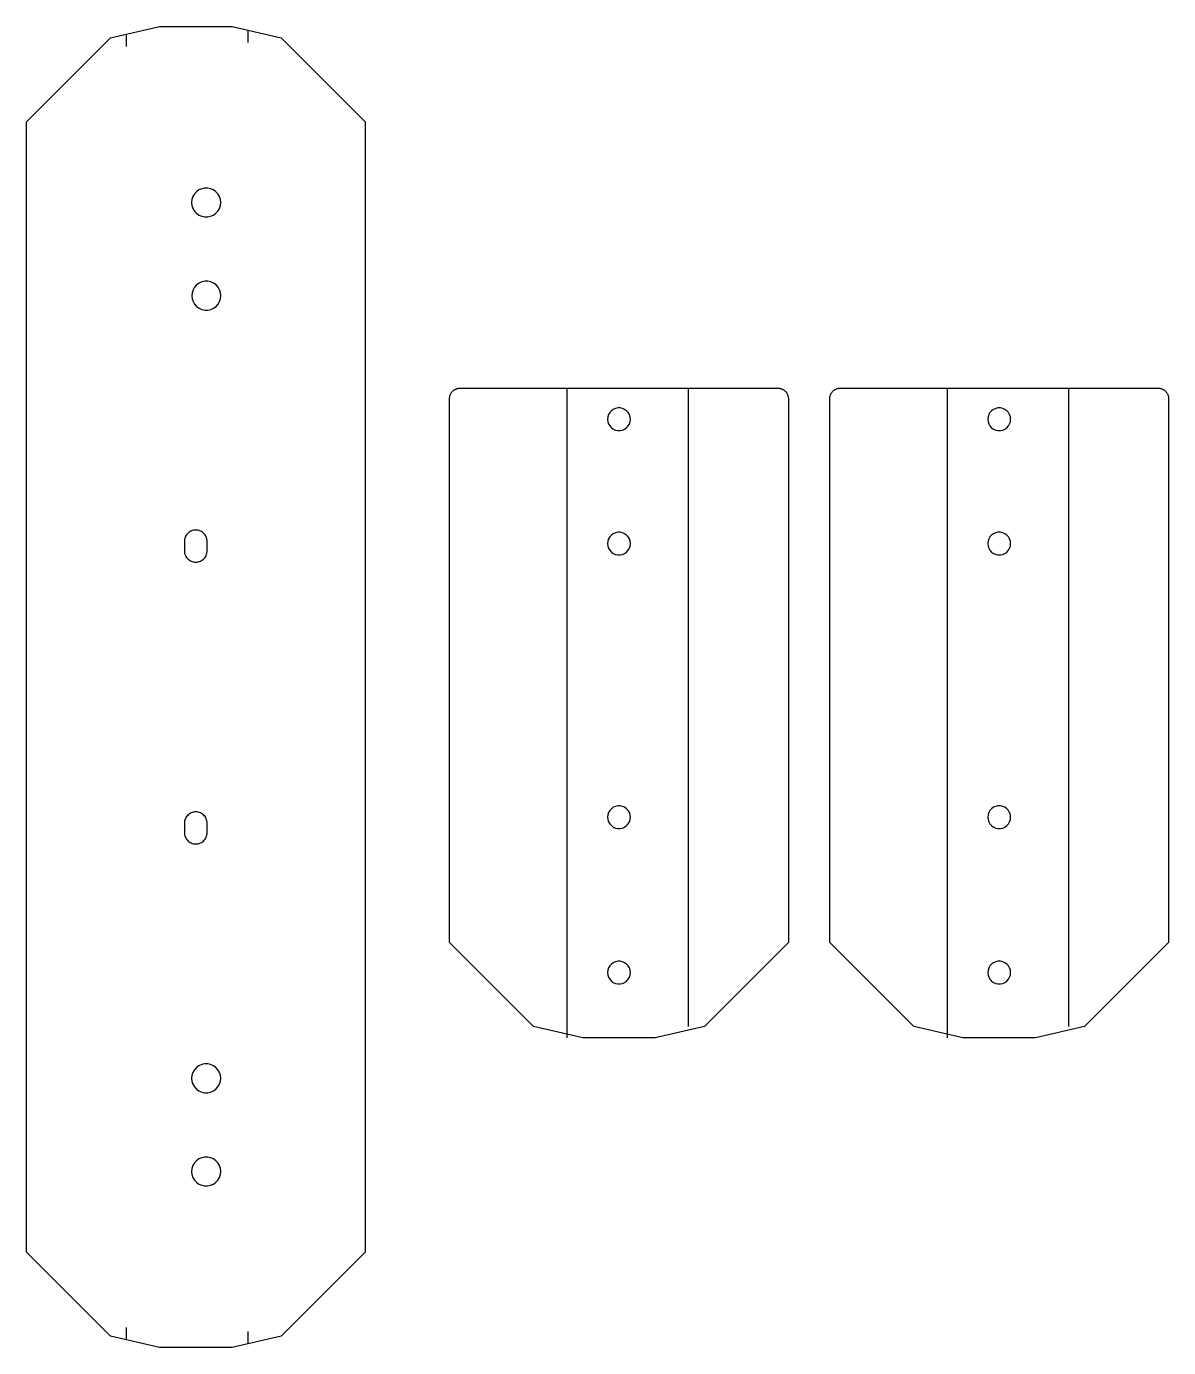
# Model space of a CAD drawing. Header units: metres. Extents: x -21 to 530, y -319 to 319.
import ezdxf

# ---------------------------------------------------------------- set-up
doc = ezdxf.new("R2010")
doc.units = ezdxf.units.M
doc.layers.add('BEND_LINES', color=1, linetype='Continuous')
doc.layers.add('CUT', color=3, linetype='Continuous')

msp = doc.modelspace()

# ---------------------------------------------------------------- linework, layer by layer
at = {"layer": 'BEND_LINES'}
for p, q in [((27.4, 315.02), (27.4, 309.02)), ((86.14, 316.99), (86.14, 310.99)), ((240.1, 144.18), (240.1, -169.32)), ((298.84, -163.82), (298.84, 144.18)), ((423.59, 144.18), (423.59, -169.32)), ((482.33, -163.82), (482.33, 144.18)), ((27.4, -309.02), (27.4, -315.02)), ((86.14, -310.99), (86.14, -316.99))]:
    msp.add_line(p, q, dxfattribs=at)
at = {"layer": 'CUT'}
for points in [[(19.79, -313.25), (-20.72, -272.75), (-20.72, 272.75), (19.79, 313.25), (43.52, 318.75), (78.53, 318.75), (102.26, 313.25), (142.76, 272.75), (142.76, -272.75), (102.26, -313.25), (78.53, -318.75), (43.52, -318.75), (19.79, -313.25)], [(72.41, 230.94), (72.87, 232.34), (73.02, 233.79), (72.87, 235.25), (72.41, 236.64), (71.68, 237.91), (70.7, 238.99), (69.52, 239.85), (68.18, 240.45), (66.75, 240.75), (65.29, 240.75), (63.86, 240.45), (62.52, 239.85), (61.34, 238.99), (60.36, 237.91), (59.62, 236.64), (59.17, 235.25), (59.02, 233.79), (59.17, 232.34), (59.62, 230.94), (60.36, 229.68), (61.34, 228.59), (62.52, 227.73), (63.86, 227.13), (65.29, 226.83), (66.75, 226.83), (68.18, 227.13), (69.52, 227.73), (70.7, 228.59), (71.68, 229.68), (72.41, 230.94)], [(73.08, 188.79), (72.93, 190.25), (72.48, 191.64), (71.74, 192.91), (70.77, 193.99), (69.58, 194.85), (68.24, 195.45), (66.81, 195.75), (65.35, 195.75), (63.92, 195.45), (62.58, 194.85), (61.4, 193.99), (60.42, 192.91), (59.69, 191.64), (59.23, 190.25), (59.08, 188.79), (59.23, 187.34), (59.69, 185.94), (60.42, 184.68), (61.4, 183.59), (62.58, 182.73), (63.92, 182.13), (65.35, 181.83), (66.81, 181.83), (68.24, 182.13), (69.58, 182.73), (70.77, 183.59), (71.74, 184.68), (72.48, 185.94), (72.93, 187.34), (73.08, 188.79)], [(183.65, 140.47), (183.73, 140.72), (183.81, 140.97), (183.91, 141.21), (184.03, 141.45), (184.15, 141.68), (184.29, 141.9), (184.44, 142.12), (184.6, 142.33), (184.77, 142.53), (184.95, 142.71), (185.14, 142.9), (185.34, 143.06), (185.54, 143.22), (185.76, 143.37), (185.98, 143.51), (186.21, 143.63), (186.45, 143.75), (186.69, 143.85), (186.94, 143.93), (187.19, 144.01), (187.44, 144.07), (187.7, 144.12), (187.96, 144.15), (188.22, 144.17), (188.48, 144.18), (223.99, 144.18), (247.72, 144.18), (282.73, 144.18), (306.46, 144.18), (341.96, 144.18), (342.23, 144.17), (342.49, 144.15), (342.75, 144.12), (343, 144.07), (343.26, 144.01), (343.51, 143.93), (343.76, 143.85), (344, 143.75), (344.24, 143.63), (344.46, 143.51), (344.69, 143.37), (344.9, 143.22), (345.11, 143.06), (345.31, 142.9), (345.5, 142.71), (345.68, 142.53), (345.85, 142.33), (346.01, 142.12), (346.16, 141.9), (346.3, 141.68), (346.42, 141.45), (346.53, 141.21), (346.63, 140.97), (346.72, 140.72), (346.79, 140.47), (346.86, 140.22), (346.9, 139.96), (346.94, 139.7), (346.96, 139.44), (346.96, 139.18), (346.96, -123.32), (306.46, -163.82), (282.73, -169.32), (247.72, -169.32), (223.99, -163.82), (183.48, -123.32), (183.48, 139.18), (183.49, 139.44), (183.51, 139.7), (183.54, 139.96), (183.59, 140.22), (183.65, 140.47)], [(526.49, 144.07), (526.74, 144.01), (526.99, 143.93), (527.24, 143.85), (527.48, 143.75), (527.72, 143.63), (527.95, 143.51), (528.17, 143.37), (528.39, 143.22), (528.59, 143.06), (528.79, 142.9), (528.98, 142.71), (529.16, 142.53), (529.33, 142.33), (529.49, 142.12), (529.64, 141.9), (529.78, 141.68), (529.9, 141.45), (530.01, 141.21), (530.12, 140.97), (530.2, 140.72), (530.28, 140.47), (530.34, 140.22), (530.38, 139.96), (530.42, 139.7), (530.44, 139.44), (530.45, 139.18), (530.45, -123.32), (489.94, -163.82), (466.21, -169.32), (431.2, -169.32), (407.47, -163.82), (366.96, -123.32), (366.96, 139.18), (366.97, 139.44), (366.99, 139.7), (367.03, 139.96), (367.07, 140.22), (367.13, 140.47), (367.21, 140.72), (367.3, 140.97), (367.4, 141.21), (367.51, 141.45), (367.63, 141.68), (367.77, 141.9), (367.92, 142.12), (368.08, 142.33), (368.25, 142.53), (368.43, 142.71), (368.62, 142.9), (368.82, 143.06), (369.03, 143.22), (369.24, 143.37), (369.46, 143.51), (369.69, 143.63), (369.93, 143.75), (370.17, 143.85), (370.42, 143.93), (370.67, 144.01), (370.93, 144.07), (371.18, 144.12), (371.44, 144.15), (371.7, 144.17), (371.96, 144.18), (407.47, 144.18), (431.2, 144.18), (466.21, 144.18), (489.94, 144.18), (525.45, 144.18), (525.71, 144.17), (525.97, 144.15), (526.23, 144.12), (526.49, 144.07)], [(270.25, 126.94), (270.6, 128.03), (270.72, 129.18), (270.6, 130.32), (270.25, 131.42), (269.67, 132.41), (268.9, 133.27), (267.97, 133.94), (266.92, 134.41), (265.8, 134.65), (264.65, 134.65), (263.52, 134.41), (262.47, 133.94), (261.54, 133.27), (260.77, 132.41), (260.2, 131.42), (259.84, 130.32), (259.72, 129.18), (259.84, 128.03), (260.2, 126.94), (260.77, 125.95), (261.54, 125.09), (262.47, 124.42), (263.52, 123.95), (264.65, 123.71), (265.8, 123.71), (266.92, 123.95), (267.97, 124.42), (268.9, 125.09), (269.67, 125.95), (270.25, 126.94)], [(454.09, 128.03), (454.21, 129.18), (454.09, 130.32), (453.73, 131.42), (453.15, 132.41), (452.39, 133.27), (451.46, 133.94), (450.4, 134.41), (449.28, 134.65), (448.13, 134.65), (447.01, 134.41), (445.96, 133.94), (445.03, 133.27), (444.26, 132.41), (443.68, 131.42), (443.33, 130.32), (443.21, 129.18), (443.33, 128.03), (443.68, 126.94), (444.26, 125.95), (445.03, 125.09), (445.96, 124.42), (447.01, 123.95), (448.13, 123.71), (449.28, 123.71), (450.4, 123.95), (451.46, 124.42), (452.39, 125.09), (453.15, 125.95), (453.73, 126.94), (454.09, 128.03)], [(61.6, 60.29), (62.17, 60.38), (62.72, 60.53), (63.26, 60.74), (63.77, 61), (64.26, 61.31), (64.7, 61.67), (65.11, 62.08), (65.47, 62.53), (65.79, 63.01), (66.05, 63.53), (66.25, 64.06), (66.4, 64.62), (66.49, 65.19), (66.52, 65.76), (66.52, 70.22), (66.49, 70.79), (66.4, 71.36), (66.25, 71.92), (66.05, 72.46), (65.79, 72.97), (65.47, 73.45), (65.11, 73.9), (64.7, 74.31), (64.26, 74.67), (63.77, 74.98), (63.26, 75.24), (62.72, 75.45), (62.17, 75.6), (61.6, 75.69), (61.02, 75.72), (60.45, 75.69), (59.88, 75.6), (59.32, 75.45), (58.79, 75.24), (58.27, 74.98), (57.79, 74.67), (57.34, 74.31), (56.94, 73.9), (56.57, 73.45), (56.26, 72.97), (56, 72.46), (55.79, 71.92), (55.64, 71.36), (55.55, 70.79), (55.52, 70.22), (55.52, 65.76), (55.55, 65.19), (55.64, 64.62), (55.79, 64.06), (56, 63.53), (56.26, 63.01), (56.57, 62.53), (56.94, 62.08), (57.34, 61.67), (57.79, 61.31), (58.27, 61), (58.79, 60.74), (59.32, 60.53), (59.88, 60.38), (60.45, 60.29), (61.02, 60.26), (61.6, 60.29)], [(269.67, 65.95), (270.25, 66.94), (270.6, 68.03), (270.72, 69.18), (270.6, 70.32), (270.25, 71.42), (269.67, 72.41), (268.9, 73.27), (267.97, 73.94), (266.92, 74.41), (265.8, 74.65), (264.65, 74.65), (263.52, 74.41), (262.47, 73.94), (261.54, 73.27), (260.77, 72.41), (260.2, 71.42), (259.84, 70.32), (259.72, 69.18), (259.84, 68.03), (260.2, 66.94), (260.77, 65.95), (261.54, 65.09), (262.47, 64.42), (263.52, 63.95), (264.65, 63.71), (265.8, 63.71), (266.92, 63.95), (267.97, 64.42), (268.9, 65.09), (269.67, 65.95)], [(453.73, 66.94), (454.09, 68.03), (454.21, 69.18), (454.09, 70.32), (453.73, 71.42), (453.15, 72.41), (452.39, 73.27), (451.46, 73.94), (450.4, 74.41), (449.28, 74.65), (448.13, 74.65), (447.01, 74.41), (445.96, 73.94), (445.03, 73.27), (444.26, 72.41), (443.68, 71.42), (443.33, 70.32), (443.21, 69.18), (443.33, 68.03), (443.68, 66.94), (444.26, 65.95), (445.03, 65.09), (445.96, 64.42), (447.01, 63.95), (448.13, 63.71), (449.28, 63.71), (450.4, 63.95), (451.46, 64.42), (452.39, 65.09), (453.15, 65.95), (453.73, 66.94)], [(268.9, -66.91), (269.67, -66.05), (270.25, -65.06), (270.6, -63.97), (270.72, -62.82), (270.6, -61.68), (270.25, -60.58), (269.67, -59.59), (268.9, -58.73), (267.97, -58.06), (266.92, -57.59), (265.8, -57.35), (264.65, -57.35), (263.52, -57.59), (262.47, -58.06), (261.54, -58.73), (260.77, -59.59), (260.2, -60.58), (259.84, -61.68), (259.72, -62.82), (259.84, -63.97), (260.2, -65.06), (260.77, -66.05), (261.54, -66.91), (262.47, -67.58), (263.52, -68.05), (264.65, -68.29), (265.8, -68.29), (266.92, -68.05), (267.97, -67.58), (268.9, -66.91)], [(453.15, -66.05), (453.73, -65.06), (454.09, -63.97), (454.21, -62.82), (454.09, -61.68), (453.73, -60.58), (453.15, -59.59), (452.39, -58.73), (451.46, -58.06), (450.4, -57.59), (449.28, -57.35), (448.13, -57.35), (447.01, -57.59), (445.96, -58.06), (445.03, -58.73), (444.26, -59.59), (443.68, -60.58), (443.33, -61.68), (443.21, -62.82), (443.33, -63.97), (443.68, -65.06), (444.26, -66.05), (445.03, -66.91), (445.96, -67.58), (447.01, -68.05), (448.13, -68.29), (449.28, -68.29), (450.4, -68.05), (451.46, -67.58), (452.39, -66.91), (453.15, -66.05)], [(62.17, -75.62), (62.72, -75.47), (63.26, -75.26), (63.77, -75), (64.26, -74.69), (64.7, -74.33), (65.11, -73.92), (65.47, -73.47), (65.79, -72.99), (66.05, -72.47), (66.25, -71.94), (66.4, -71.38), (66.49, -70.81), (66.52, -70.24), (66.52, -65.78), (66.49, -65.21), (66.4, -64.64), (66.25, -64.08), (66.05, -63.54), (65.79, -63.03), (65.47, -62.55), (65.11, -62.1), (64.7, -61.69), (64.26, -61.33), (63.77, -61.02), (63.26, -60.76), (62.72, -60.55), (62.17, -60.4), (61.6, -60.31), (61.02, -60.28), (60.45, -60.31), (59.88, -60.4), (59.32, -60.55), (58.79, -60.76), (58.27, -61.02), (57.79, -61.33), (57.34, -61.69), (56.94, -62.1), (56.57, -62.55), (56.26, -63.03), (56, -63.54), (55.79, -64.08), (55.64, -64.64), (55.55, -65.21), (55.52, -65.78), (55.52, -70.24), (55.55, -70.81), (55.64, -71.38), (55.79, -71.94), (56, -72.47), (56.26, -72.99), (56.57, -73.47), (56.94, -73.92), (57.34, -74.33), (57.79, -74.69), (58.27, -75), (58.79, -75.26), (59.32, -75.47), (59.88, -75.62), (60.45, -75.71), (61.02, -75.74), (61.6, -75.71), (62.17, -75.62)], [(267.97, -142.58), (268.9, -141.91), (269.67, -141.05), (270.25, -140.06), (270.6, -138.97), (270.72, -137.82), (270.6, -136.68), (270.25, -135.58), (269.67, -134.59), (268.9, -133.73), (267.97, -133.06), (266.92, -132.59), (265.8, -132.35), (264.65, -132.35), (263.52, -132.59), (262.47, -133.06), (261.54, -133.73), (260.77, -134.59), (260.2, -135.58), (259.84, -136.68), (259.72, -137.82), (259.84, -138.97), (260.2, -140.06), (260.77, -141.05), (261.54, -141.91), (262.47, -142.58), (263.52, -143.05), (264.65, -143.29), (265.8, -143.29), (266.92, -143.05), (267.97, -142.58)], [(452.39, -141.91), (453.15, -141.05), (453.73, -140.06), (454.09, -138.97), (454.21, -137.82), (454.09, -136.68), (453.73, -135.58), (453.15, -134.59), (452.39, -133.73), (451.46, -133.06), (450.4, -132.59), (449.28, -132.35), (448.13, -132.35), (447.01, -132.59), (445.96, -133.06), (445.03, -133.73), (444.26, -134.59), (443.68, -135.58), (443.33, -136.68), (443.21, -137.82), (443.33, -138.97), (443.68, -140.06), (444.26, -141.05), (445.03, -141.91), (445.96, -142.58), (447.01, -143.05), (448.13, -143.29), (449.28, -143.29), (450.4, -143.05), (451.46, -142.58), (452.39, -141.91)], [(72.87, -187.34), (72.41, -185.94), (71.68, -184.68), (70.7, -183.59), (69.52, -182.73), (68.18, -182.13), (66.75, -181.83), (65.29, -181.83), (63.86, -182.13), (62.52, -182.73), (61.34, -183.59), (60.36, -184.68), (59.62, -185.94), (59.17, -187.34), (59.02, -188.79), (59.17, -190.25), (59.62, -191.64), (60.36, -192.91), (61.34, -193.99), (62.52, -194.85), (63.86, -195.45), (65.29, -195.75), (66.75, -195.75), (68.18, -195.45), (69.52, -194.85), (70.7, -193.99), (71.68, -192.91), (72.41, -191.64), (72.87, -190.25), (73.02, -188.79), (72.87, -187.34)], [(72.87, -235.25), (73.02, -233.79), (72.87, -232.34), (72.41, -230.94), (71.68, -229.68), (70.7, -228.59), (69.52, -227.73), (68.18, -227.13), (66.75, -226.83), (65.29, -226.83), (63.86, -227.13), (62.52, -227.73), (61.34, -228.59), (60.36, -229.68), (59.62, -230.94), (59.17, -232.34), (59.02, -233.79), (59.17, -235.25), (59.62, -236.64), (60.36, -237.91), (61.34, -238.99), (62.52, -239.85), (63.86, -240.45), (65.29, -240.75), (66.75, -240.75), (68.18, -240.45), (69.52, -239.85), (70.7, -238.99), (71.68, -237.91), (72.41, -236.64), (72.87, -235.25)]]:
    msp.add_lwpolyline(points, dxfattribs=at)

doc.saveas('drawing.dxf')
